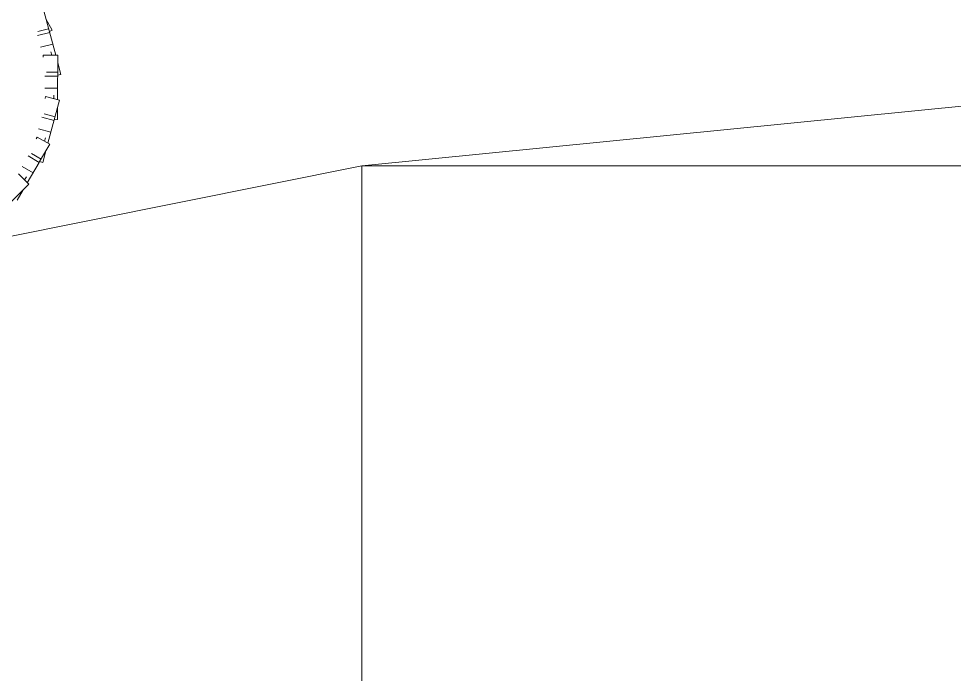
# Model space of a CAD drawing. Header units: millimetres. Extents: x 1010 to 1494, y -119 to 564.
# Drawn here: x 1416.21 to 1418.636, y 477.971 to 479.671 of the extents above; entities that cross this region are included whole.
import ezdxf

# ---------------------------------------------------------------- set-up
doc = ezdxf.new("R2010")
doc.units = ezdxf.units.MM
doc.layers.get('0').update_dxf_attribs({"lineweight": 9})
for name, color, linetype, lineweight in [('50', 2, 'Continuous', 9), ('80', 1, 'Continuous', 9), ('Edges', 7, 'Continuous', 9)]:
    doc.layers.add(name, color=color, linetype=linetype, lineweight=lineweight)

# ---------------------------------------------------------------- blocks, each defined once
blk = doc.blocks.new('rs')
at = {"layer": 'Edges'}
for p, q in [((-98.37, -19.58), (-97.67, -24.97)), ((-98.13, -20.81), (-98.25, -20.52)), ((-99.47, -21.82), (-98.11, -21.65)), ((-98.21, -20.85), (-98.13, -20.81)), ((-97.7, -21.87), (-98.13, -20.81)), ((-99.58, -22.32), (-98.04, -22.12)), ((-98.06, -22.01), (-97.7, -21.87)), ((-97.85, -23.58), (-99.39, -23.78)), ((-99.18, -24.77), (-99.21, -25.01)), ((-99.18, -24.77), (-97.42, -25.01)), ((-98.14, -24.91), (-98.19, -24.48)), ((-97.42, -25.01), (-98.14, -30.39)), ((-97.59, -26.27), (-97.51, -26.26)), ((-97.36, -27.39), (-97.55, -25.95)), ((-99.3, -27.34), (-97.76, -27.54)), ((-99.06, -26.89), (-97.7, -27.07)), ((-97.75, -27.44), (-97.36, -27.39)), ((-97.95, -29.01), (-99.49, -28.8)), ((-97.9, -30.49), (-99.99, -35.51)), ((-99.54, -29.81), (-99.63, -30.04)), ((-99.54, -29.81), (-97.9, -30.49)), ((-98.57, -30.22), (-98.51, -29.79)), ((-99.98, -31.89), (-98.71, -32.42)), ((-98.46, -32.81), (-98.27, -31.37)), ((-98.4, -31.67), (-98.31, -31.68)), ((-100.32, -32.26), (-98.89, -32.86)), ((-98.85, -32.76), (-98.46, -32.81)), ((-99.46, -34.22), (-100.89, -33.62)), ((-101.2, -34.59), (-101.34, -34.78)), ((-101.2, -34.59), (-99.79, -35.67)), ((-100.36, -35.23), (-100.2, -34.83)), ((-102.16, -36.48), (-101.06, -37.32)), ((-101.29, -37.61), (-99.79, -35.67)), ((-100.93, -37.76), (-100.37, -36.42)), ((-101.35, -37.7), (-103.11, -39.98)), ((-102.58, -36.75), (-101.35, -37.7)), ((-101.35, -37.7), (-101.29, -37.61)), ((-101.29, -37.61), (-100.93, -37.76)), ((-100.57, -36.68), (-100.49, -36.71)), ((-104.03, -38.77), (-102.96, -40.18)), ((-102.26, -38.87), (-103.48, -37.92)), ((-103.39, -39.6), (-103.13, -39.26)), ((-102.96, -40.18), (-107.27, -43.48)), ((-104.6, -41.91), (-103.71, -40.75)), ((-103.97, -40.95), (-103.9, -41))]:
    blk.add_line(p, q, dxfattribs=at)

msp = doc.modelspace()

# ---------------------------------------------------------------- linework, layer by layer
at = {"layer": '50'}
for q in [(1395.10004, 474.88917), (1417.10004, 474.52917)]:
    msp.add_line((1417.10004, 479.28917), q, dxfattribs=at)
at = {"layer": '80'}
for p, q in [((1420.70004, 479.64917), (1417.10004, 479.28917)), ((1417.10004, 479.28917), (1420.70004, 479.28917))]:
    msp.add_line(p, q, dxfattribs=at)

# ---------------------------------------------------------------- block references
at = {"xscale": 0.02122798653101838, "yscale": 0.02122798653101838, "zscale": 0.02122798653101838, "rotation": 7.391768522493147}
msp.add_blockref('rs', (1418.29377, 480.36888), dxfattribs=at)

doc.saveas('drawing.dxf')
